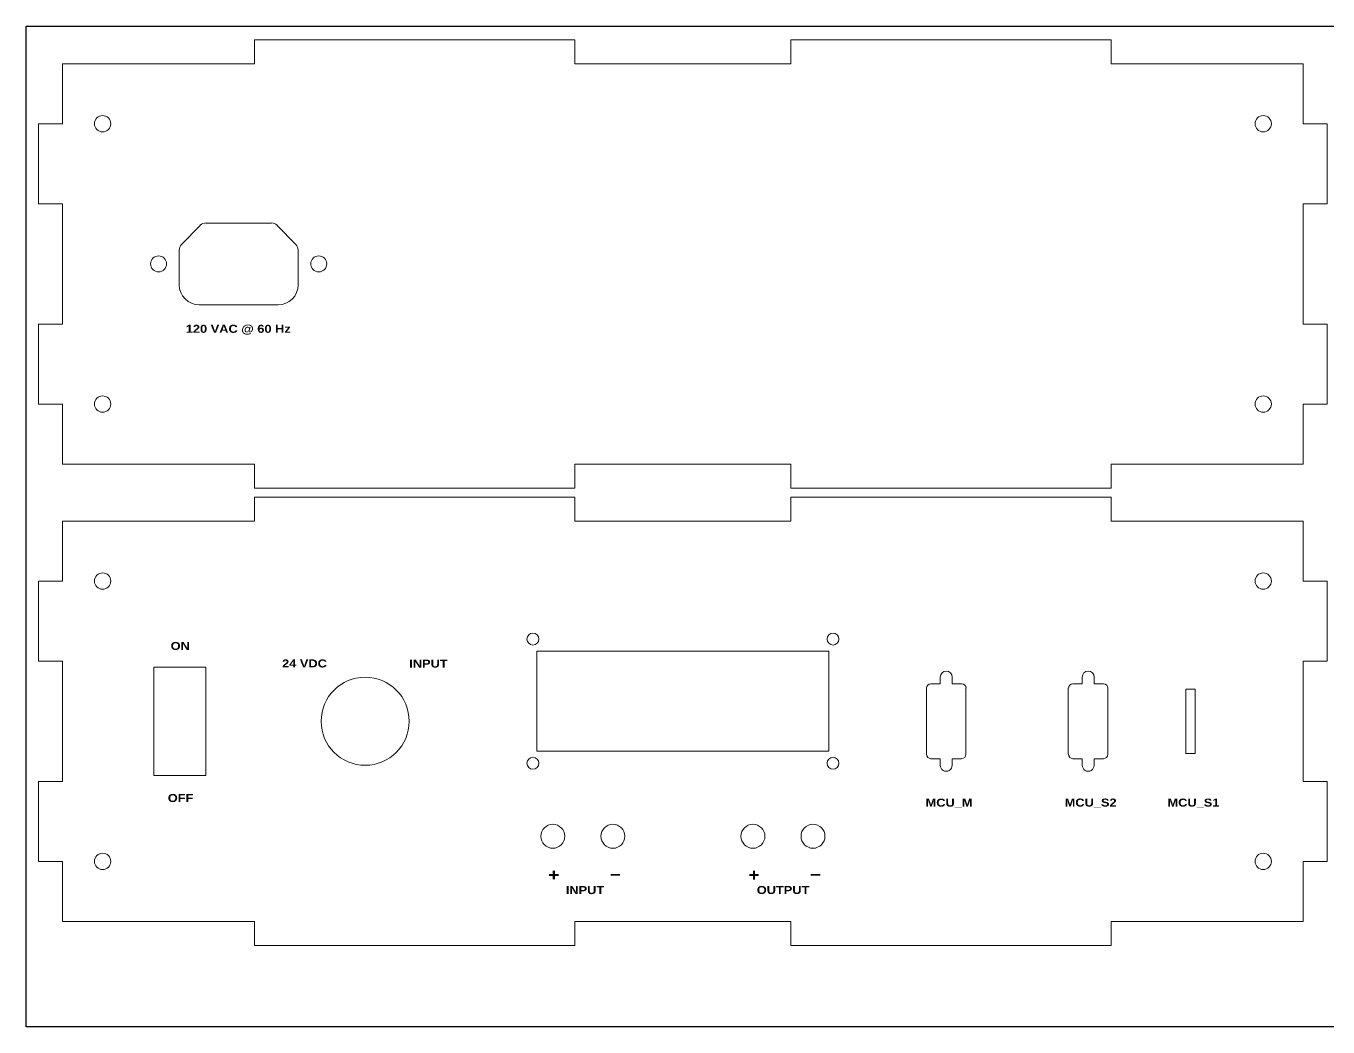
# Model space of a CAD drawing. Header units: millimetres. Extents: x 1097 to 1897, y 219 to 978.
# Drawn here: x 1098.4 to 1423.8, y 728.2 to 978.2 of the extents above; entities that cross this region are included whole.
import ezdxf

# ---------------------------------------------------------------- set-up
doc = ezdxf.new("R2010")
doc.units = ezdxf.units.MM
doc.header["$MEASUREMENT"] = 0
doc.layers.add('Corte', color=1, linetype='Continuous', lineweight=5)
doc.layers.add('Grabado', color=250, linetype='Continuous', lineweight=60)
doc.layers.add('Lamina', color=7, linetype='Continuous', plot=False)
doc.styles.get("Standard").update_dxf_attribs({"font": 'arial.ttf'})

msp = doc.modelspace()

# ---------------------------------------------------------------- linework, layer by layer
at = {"layer": 'Corte'}
for points in [[(1369.56, 868.8), (1417.55, 868.8), (1417.55, 883.79), (1423.56, 883.79), (1423.56, 903.79), (1417.55, 903.79), (1417.55, 933.8), (1423.56, 933.8), (1423.56, 953.8), (1417.55, 953.8), (1417.55, 968.79), (1369.56, 968.79), (1369.56, 974.8), (1289.56, 974.8), (1289.56, 968.79), (1235.57, 968.79), (1235.57, 974.8), (1155.56, 974.8), (1155.56, 968.79), (1107.58, 968.79), (1107.58, 953.8), (1101.57, 953.8), (1101.57, 933.8), (1107.58, 933.8), (1107.58, 903.79), (1101.57, 903.79), (1101.57, 883.79), (1107.58, 883.79), (1107.58, 868.8), (1155.56, 868.8), (1155.56, 862.79), (1235.57, 862.79), (1235.57, 868.8), (1289.56, 868.8), (1289.56, 862.79), (1369.56, 862.79)], [(1423.56, 789.56), (1417.55, 789.56), (1417.55, 819.57), (1423.56, 819.57), (1423.56, 839.57), (1417.55, 839.57), (1417.55, 854.56), (1369.56, 854.56), (1369.56, 860.57), (1289.56, 860.57), (1289.56, 854.56), (1235.57, 854.56), (1235.57, 860.57), (1155.56, 860.57), (1155.56, 854.56), (1107.58, 854.56), (1107.58, 839.57), (1101.57, 839.57), (1101.57, 819.57), (1107.58, 819.57), (1107.58, 789.56), (1101.57, 789.56), (1101.57, 769.56), (1107.58, 769.56), (1107.58, 754.57), (1155.56, 754.57), (1155.56, 748.56), (1235.57, 748.56), (1235.57, 754.57), (1289.56, 754.57), (1289.56, 748.56), (1369.56, 748.56), (1369.56, 754.57), (1417.55, 754.57), (1417.55, 769.56), (1423.56, 769.56)], [(1226.06, 797.07), (1226.06, 822.07), (1299.06, 822.07), (1299.06, 797.07)], [(1130.37, 791.06), (1130.37, 818.07), (1143.37, 818.07), (1143.37, 791.06)], [(1388.21, 796.52), (1388.21, 812.61), (1390.6, 812.61), (1390.6, 796.52)]]:
    msp.add_lwpolyline(points, close=True, dxfattribs=at)
for points in [[(1137.3, 923.64), (1141.95, 928.43)], [(1143.39, 929.02), (1159.75, 929.02)], [(1136.72, 913.57), (1136.72, 922.25)], [(1324.5, 813.92), (1326.85, 813.92), (1326.85, 815.57)], [(1329.86, 815.57), (1329.86, 813.92), (1332.21, 813.92)], [(1359.98, 813.92), (1362.33, 813.92), (1362.33, 815.57)], [(1365.33, 815.57), (1365.33, 813.92), (1367.68, 813.92)], [(1323.4, 796.31), (1323.4, 812.82)], [(1358.88, 796.31), (1358.88, 812.82)], [(1326.85, 793.56), (1326.85, 795.21), (1324.5, 795.21)], [(1362.33, 793.56), (1362.33, 795.21), (1359.98, 795.21)]]:
    msp.add_lwpolyline(points, dxfattribs=at)
for points in [[(1161.17, 928.43), (1165.85, 923.64, -0.195749), (1166.42, 922.25), (1166.42, 913.57)], [(1166.44, 913.58, -0.414213), (1161.42, 908.57), (1141.72, 908.57)], [(1333.31, 812.82), (1333.31, 796.31, -0.414213), (1332.22, 795.23)], [(1368.78, 812.82), (1368.78, 796.31, -0.414213), (1367.69, 795.23)], [(1332.21, 795.21), (1329.86, 795.21), (1329.86, 793.56, -1.000004), (1326.87, 793.57)], [(1367.68, 795.21), (1365.33, 795.21), (1365.33, 793.56, -1.000004), (1362.35, 793.57)]]:
    msp.add_lwpolyline(points, format="xyb", dxfattribs=at)
for centre, radius in [((1117.58, 953.82), 2.04), ((1407.58, 953.82), 2.04), ((1131.57, 918.81), 2), ((1171.58, 918.81), 2), ((1117.58, 883.8), 2.04), ((1407.58, 883.8), 2.04), ((1117.58, 839.59), 2.04), ((1407.58, 839.59), 2.04), ((1225.09, 825.09), 1.49), ((1300.08, 825.09), 1.49), ((1183.18, 804.58), 11), ((1225.09, 794.08), 1.49), ((1300.08, 794.08), 1.49), ((1230.08, 775.84), 2.99), ((1245.09, 775.84), 2.99), ((1280.08, 775.84), 2.99), ((1295.08, 775.84), 2.99), ((1117.58, 769.57), 2.04), ((1407.58, 769.57), 2.04)]:
    msp.add_circle(centre, radius, dxfattribs=at)
for centre, radius, start, end in [((1143.41, 927.05), 2, 90, 135.6976), ((1159.77, 927.05), 2, 44.2993, 89.9969), ((1138.73, 922.26), 2, 135.7007, 180.0031), ((1141.73, 913.59), 5.01, 180, 270), ((1328.38, 815.59), 1.49, 0, 180), ((1363.85, 815.59), 1.49, 0, 180), ((1324.53, 812.84), 1.09, 90, 180), ((1332.23, 812.84), 1.09, 0, 90), ((1360, 812.84), 1.09, 90, 180), ((1367.7, 812.84), 1.09, 0, 90), ((1324.51, 796.32), 1.09, 180.0001, 269.9999), ((1359.99, 796.32), 1.09, 180.0001, 269.9999)]:
    msp.add_arc(centre, radius, start, end, dxfattribs=at)
at = {"layer": 'Lamina'}
msp.add_lwpolyline([(1098.44, 978.21), (1498.44, 978.21), (1498.44, 728.21), (1098.44, 728.21)], close=True, dxfattribs=at)

# ---------------------------------------------------------------- texts
at = {"layer": 'Grabado', "attachment_point": 1}
for s, width, insert, char_height in [('{\\fArial Black|b1|i0|c0|p34;120 VAC @ 60 Hz}', 26.705, (1138.36, 903.59), 2), ('{\\fArial Black|b1|i0|c0|p34;ON}', 20.9357, (1134.57, 824.38), 2), ('{\\fArial Black|b1|i0|c0|p34;24 VDC}', 20.9357, (1162.42, 820.01), 2), ('{\\fArial Black|b1|i0|c0|p34;INPUT}', 20.9357, (1194.19, 819.98), 2), ('{\\fArial Black|b1|i0|c0|p34;OFF}', 20.9357, (1133.86, 786.39), 2), ('{\\fArial Black|b1|i0|c0|p34;MCU_M}', 20.9357, (1323.22, 785.24), 2), ('{\\fArial Black|b1|i0|c0|p34;MCU_S2}', 20.9357, (1357.97, 785.26), 2), ('{\\fArial Black|b1|i0|c0|p34;MCU_S1}', 20.9357, (1383.66, 785.25), 2), ('{\\fArial Black|b1|i0|c0|p34;+}', 20.9357, (1228.92, 767.71), 3), ('{\\fArial Black|b1|i0|c0|p34;–^I}', 20.9357, (1244.36, 768.06), 3), ('{\\fArial Black|b1|i0|c0|p34;+}', 20.9357, (1278.93, 767.69), 3), ('{\\fArial Black|b1|i0|c0|p34;–^I}', 20.9357, (1294.38, 768.04), 3), ('{\\fArial Black|b1|i0|c0|p34;INPUT}', 20.9357, (1233.32, 763.4), 2), ('{\\fArial Black|b1|i0|c0|p34;OUTPUT}', 20.9357, (1281.03, 763.42), 2)]:
    msp.add_mtext_dynamic_manual_height_columns(s, width=width, gutter_width=1, heights=[0], dxfattribs=dict(at, insert=insert, char_height=char_height))

doc.saveas('drawing.dxf')
